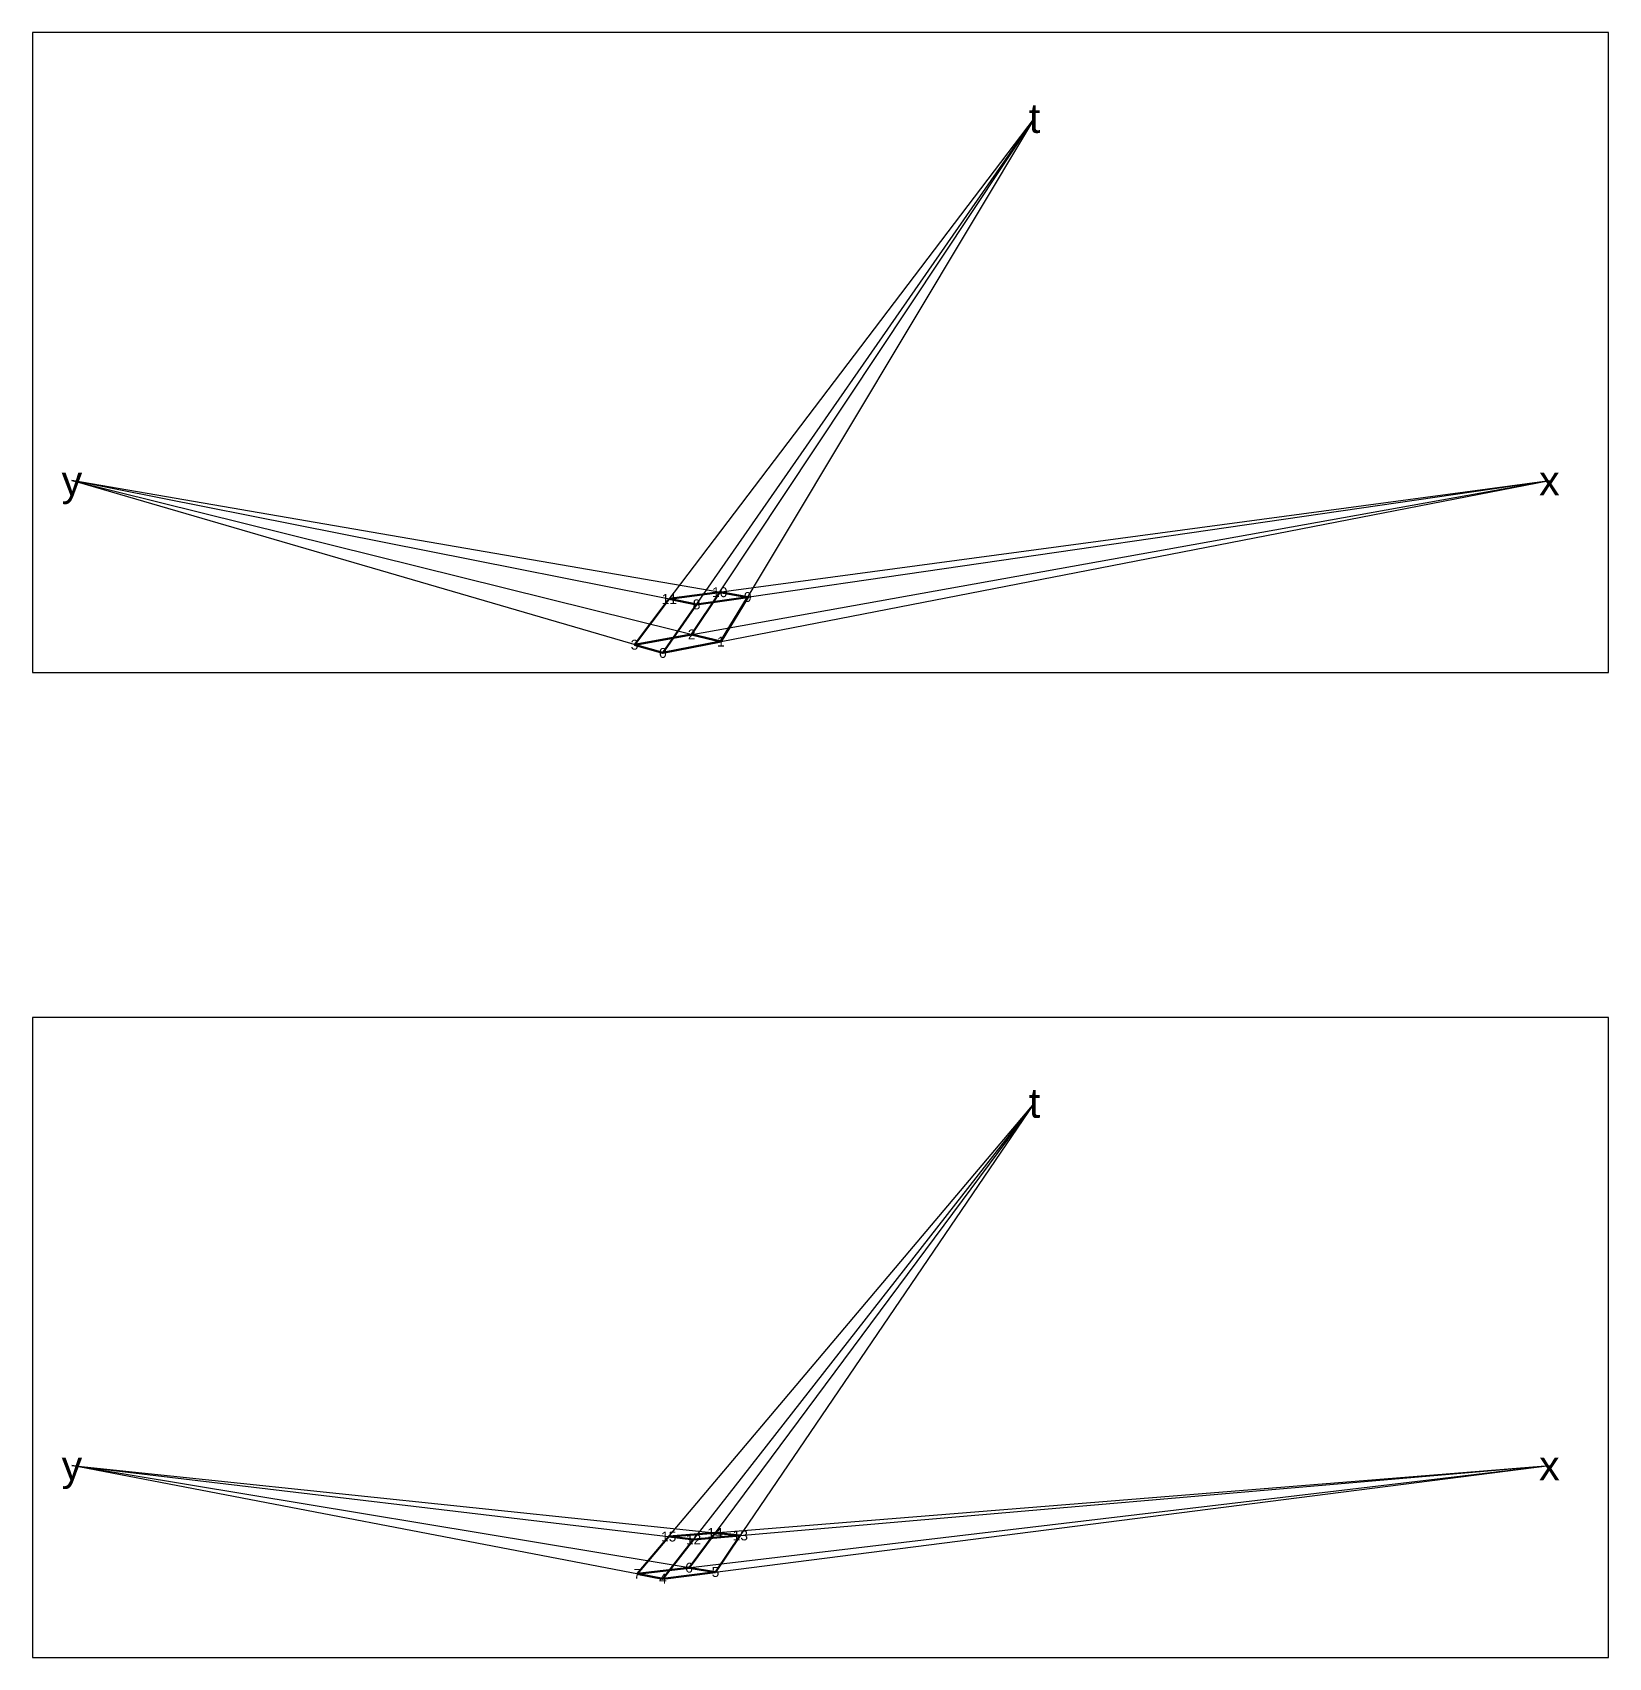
# Model space of a CAD drawing. Header units: millimetres. Extents: x -6400 to 79100, y -20150 to 6300.
# Drawn here: x 43600 to 59600, y -10200 to 6300 of the extents above; entities that cross this region are included whole.
import ezdxf
from ezdxf.enums import TextEntityAlignment as Align

# ---------------------------------------------------------------- set-up
doc = ezdxf.new("R2010")
doc.units = ezdxf.units.MM
for name, color, linetype in [('t', 6, 'Continuous'), ('x', 1, 'Continuous'), ('y', 3, 'Continuous'), ('z', 5, 'Continuous')]:
    doc.layers.add(name, color=color, linetype=linetype)
doc.styles.get("Standard").update_dxf_attribs({"font": 'arial.ttf'})

msp = doc.modelspace()

# ---------------------------------------------------------------- linework, layer by layer
at = {"color": 1}
for p in [(50059, -8972), (50311, -9002)]:
    msp.add_line(p, (59000, -8250), dxfattribs=at)
for points in [[(43600, -200), (59600, -200), (59600, 6300), (43600, 6300)], [(43600, -10200), (59600, -10200), (59600, -3700), (43600, -3700)]]:
    msp.add_lwpolyline(points, close=True)
at = {"layer": 't'}
for p, q in [((49712, 84), (53773, 5430)), ((50000, 0), (53773, 5430)), ((50292, 188), (53773, 5430)), ((53773, 5430), (50589, 115)), ((49740, -9350), (53773, -4570)), ((50000, -9400), (53773, -4570)), ((53773, -4570), (50266, -9288)), ((50534, -9332), (53773, -4570))]:
    msp.add_line(p, q, dxfattribs=at)
at = {"layer": 'x'}
for p, q in [((49712, 84), (59000, 1750)), ((50000, 0), (59000, 1750)), ((50064, 548), (59000, 1750)), ((50342, 493), (59000, 1750)), ((49740, -9350), (59000, -8250)), ((50000, -9400), (59000, -8250))]:
    msp.add_line(p, q, dxfattribs=at)
at = {"layer": 'y'}
for p, q in [((50000, 0), (44000, 1750)), ((44000, 1750), (50589, 115)), ((50342, 493), (44000, 1750)), ((50861, 568), (44000, 1750)), ((50000, -9400), (44000, -8250)), ((50534, -9332), (44000, -8250)), ((44000, -8250), (50786, -8961)), ((44000, -8250), (50311, -9002))]:
    msp.add_line(p, q, dxfattribs=at)
at = {"layer": 'z', "lineweight": 50}
for points in [[(49712, 84), (50292, 188), (50577, 617), (50064, 548)], [(49712, 84), (50000, 0), (50342, 493), (50064, 548)], [(50000, 0), (50589, 115), (50861, 568), (50342, 493)], [(50292, 188), (50589, 115), (50861, 568), (50577, 617)], [(49740, -9350), (50266, -9288), (50529, -8934), (50059, -8972)], [(49740, -9350), (50000, -9400), (50311, -9002), (50059, -8972)], [(50000, -9400), (50534, -9332), (50786, -8961), (50311, -9002)], [(50534, -9332), (50266, -9288), (50529, -8934), (50786, -8961)]]:
    msp.add_lwpolyline(points, close=True, dxfattribs=at)

# ---------------------------------------------------------------- texts
for s, p in [('10', (50577, 617)), ('11', (50064, 548)), ('8', (50342, 493)), ('9', (50861, 568)), ('2', (50292, 188)), ('3', (49712, 84)), ('0', (50000, 0)), ('1', (50589, 115)), ('14', (50529, -8934)), ('13', (50786, -8961)), ('15', (50059, -8972)), ('12', (50311, -9002)), ('6', (50266, -9288)), ('7', (49740, -9350)), ('4', (50000, -9400)), ('5', (50534, -9332))]:
    msp.add_text(s, height=100).set_placement(p, align=Align.MIDDLE_CENTER)
at = {"layer": 't'}
for p in [(53773, 5430), (53773, -4570)]:
    msp.add_text('t', height=300, dxfattribs=at).set_placement(p, align=Align.MIDDLE_CENTER)
at = {"layer": 'x'}
for p in [(59000, 1750), (59000, -8250)]:
    msp.add_text('x', height=300, dxfattribs=at).set_placement(p, align=Align.MIDDLE_CENTER)
at = {"layer": 'y'}
for p in [(44000, 1750), (44000, -8250)]:
    msp.add_text('y', height=300, dxfattribs=at).set_placement(p, align=Align.MIDDLE_CENTER)

doc.saveas('drawing.dxf')
